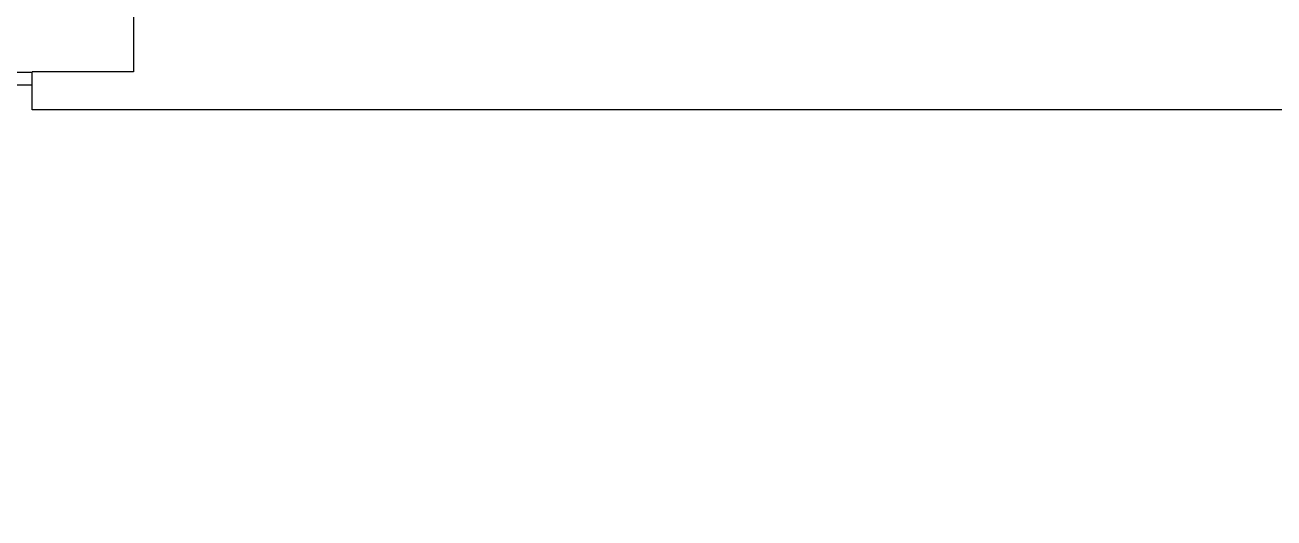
# Model space of a CAD drawing. Header units: inches. Extents: x 21 to 32698, y 13 to 3712.
# Drawn here: x 16701.43 to 16750.71, y 979.51 to 998.96 of the extents above; entities that cross this region are included whole.
import ezdxf

# ---------------------------------------------------------------- set-up
doc = ezdxf.new("R2010")
doc.units = ezdxf.units.IN
doc.header["$MEASUREMENT"] = 0
doc.set_wipeout_variables(frame=1)
for name, color, linetype, lineweight in [('Z_MİM_-KM-GLAZ', 8, 'Continuous', 25), ('Z_MİM_-KM-GLAZ-CURT', 8, 'Continuous', 25), ('Z_MİM_-KM-PAINT', 8, 'Continuous', 25), ('Z_MİM_-KM-WALL-PLASTER', 8, 'Continuous', 25)]:
    doc.layers.add(name, color=color, linetype=linetype, lineweight=lineweight)

# ---------------------------------------------------------------- blocks, each defined once
blk = doc.blocks.new('*U276')
blk.add_wipeout([(9.99999999948524, -36.50000000301726), (110.00000000017825, -36.50000000349739), (109.9999999998854, 5.000000004178261), (9.999999999730782, 5.0000000046584745)])
at = {"layer": 'Z_MİM_-KM-GLAZ-CURT'}
blk.add_lwpolyline([(110.0000000001764, -34.99999999840431), (110.0000000001764, -36.50000000349748), (9.99999999948524, -36.50000000301729), (9.99999999948524, -35.00000000255163)], dxfattribs=at)
at = {"layer": 'Z_MİM_-KM-WALL-PLASTER', "ltscale": 1.5}
blk.add_lwpolyline([(14.00000005501715, -12.50000001088891), (14.00000005501716, -34.99999999859759), (9.99999999948524, -34.99999999875468)], dxfattribs=at)

msp = doc.modelspace()

# ---------------------------------------------------------------- linework, layer by layer
at = {"layer": 'Z_MİM_-KM-PAINT'}
msp.add_lwpolyline([(18847.21428795201, 966.5831087493367), (17326.21380157811, 966.5831087493367), (17326.21380157811, 996.5831087493366), (16657.21327705724, 996.5831087493366), (16657.21327705724, 966.5831009268892), (15316.21404953344, 966.5831009268892), (15316.21404953344, 1621.583169546074), (15026.21423860647, 1621.583169546074), (15026.21481204296, 2597.584265079448), (18847.21428795201, 2597.584265079448)], close=True, dxfattribs=at)
at = {"layer": 'Z_MİM_-KM-WALL-PLASTER'}
msp.add_lwpolyline([(18846.71428795201, 967.0831087493366), (17326.71380157811, 967.0831087493366), (17326.71380157811, 997.0831087493367), (16656.71327705724, 997.0831087493367), (16656.71327705724, 967.0831009268892), (15316.71404953343, 967.0831009268892), (15316.71404953343, 1622.083169546074), (15026.71423890024, 1622.083169546074), (15026.71481174919, 2597.084265079447), (18846.71428795201, 2597.084265079447)], close=True, dxfattribs=at)

# ---------------------------------------------------------------- next in the draw order: block references
at = {"layer": 'Z_MİM_-KM-GLAZ', "ltscale": 1.5}
msp.add_blockref('*U276', (16691.71327705755, 1032.111599167075), dxfattribs=at)

doc.saveas('drawing.dxf')
